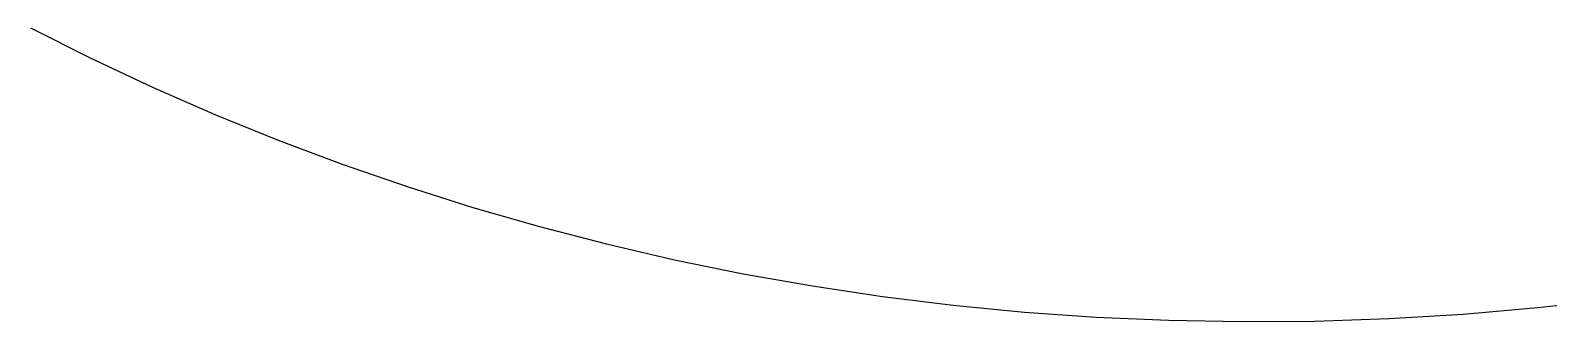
# Model space of a CAD drawing. Header units: millimetres. Extents: x 974 to 5700, y -47 to 3256.
# Drawn here: x 2636.17 to 2639.538, y 1194.439 to 1195.085 of the extents above; entities that cross this region are included whole.
import ezdxf

# ---------------------------------------------------------------- set-up
doc = ezdxf.new("R2010")
doc.units = ezdxf.units.MM
doc.header["$MEASUREMENT"] = 0
doc.layers.add('Utwórz2D linie widoczne', color=7, linetype='Continuous', true_color=0x000000)

msp = doc.modelspace()

# ---------------------------------------------------------------- linework, layer by layer
at = {"layer": 'Utwórz2D linie widoczne'}
for p, q in [((2636.1701, 1195.0899), (2636.3046, 1195.0226)), ((2636.3046, 1195.0226), (2636.4411, 1194.9587)), ((2636.4411, 1194.9587), (2636.5795, 1194.8983)), ((2636.5795, 1194.8983), (2636.7198, 1194.8414)), ((2636.7198, 1194.8414), (2636.862, 1194.788)), ((2636.862, 1194.788), (2637.006, 1194.7382)), ((2637.006, 1194.7382), (2637.1518, 1194.6921)), ((2637.1518, 1194.6921), (2637.2992, 1194.6496)), ((2637.2992, 1194.6496), (2637.4483, 1194.6109)), ((2637.4483, 1194.6109), (2637.599, 1194.576)), ((2637.599, 1194.576), (2637.7513, 1194.5449)), ((2637.7513, 1194.5449), (2637.9051, 1194.5178)), ((2637.9051, 1194.5178), (2638.0603, 1194.4945)), ((2638.0603, 1194.4945), (2638.2169, 1194.4752)), ((2638.2169, 1194.4752), (2638.3749, 1194.4599)), ((2639.3484, 1194.4555), (2639.5134, 1194.4697)), ((2639.5134, 1194.4697), (2639.6775, 1194.488)), ((2638.3749, 1194.4599), (2638.5342, 1194.4487)), ((2638.5342, 1194.4487), (2638.6947, 1194.4417)), ((2638.6947, 1194.4417), (2638.8564, 1194.4388)), ((2638.8564, 1194.4388), (2639.0193, 1194.4401)), ((2639.0193, 1194.4401), (2639.1833, 1194.4456)), ((2639.1833, 1194.4456), (2639.3484, 1194.4555))]:
    msp.add_line(p, q, dxfattribs=at)

doc.saveas('drawing.dxf')
